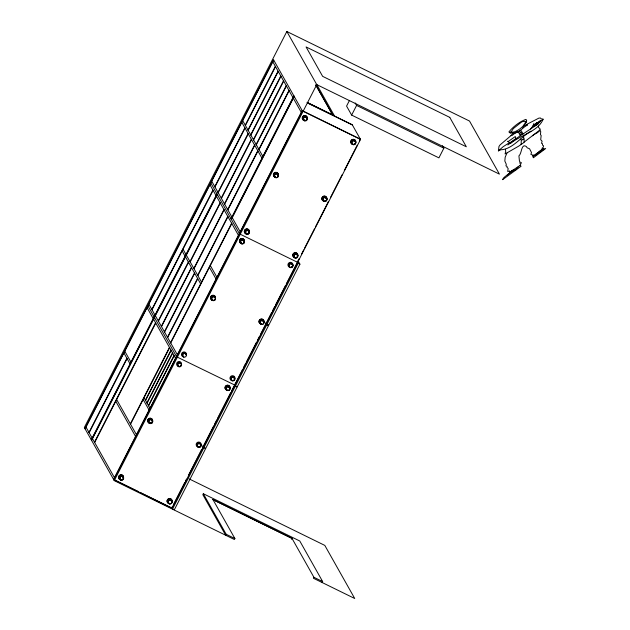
<?xml version="1.0" encoding="UTF-8"?>
<svg xmlns="http://www.w3.org/2000/svg" width="630" height="630" viewBox="0 0 630 630"><rect width="100%" height="100%" fill="white"/><g stroke="black" fill="none" stroke-linecap="round" stroke-linejoin="round"><path stroke-width="0.94" d="M526.467 120.732L525.963 121.653C523.735 126.756 518.703 130.308 513.615 132.182L511.001 135.615L500.157 144.829L498.999 146.396L498.401 150.885L500.417 149.814C512.607 149.452 520.915 136.726 530.972 131.127M523.475 136.954L524.152 138.852L524.081 142.419L518.781 146.089L505.087 153.972L505.717 151.271L505.417 149.318M507.859 144.955L510.426 143.065L507.52 141.285M513.182 133.143L513.521 133.316C517.017 132.536 523.932 129.032 523.892 125.858L524.081 124.89M530.562 129.04L532.822 126.142L533.909 123.519M510.402 143.569C520.018 135.285 538.453 131.505 543.178 119.07L541.107 118.857L540.54 118.023L538.918 118.094L523.892 125.858M506.93 153.106L505.181 157.177L504.827 161.044L506.284 164.249L505.969 165.871L507.087 166.399L506.882 167.139L508.15 168.462L507.709 171.486L509.812 171.021L509.363 171.667L510.686 171.604L520.112 165.375L521.412 162.571L519.797 163.233L520.041 161.847L519.466 161.201L518.915 155.893C521.994 153.444 521.128 142.971 526.357 146.522L527.168 147.798L529.554 148.767L531.507 152.562L530.877 154.381L532.137 154.862C532.547 155.728 534.665 154.035 532.61 156.161L541.524 150.271M518.584 166.533L516.568 168.777M286.839 31.5L316.756 84.601L499.433 174.148L469.515 121.047L286.839 31.5L84.341 427.518L114.266 480.619L234.399 539.516L234.895 538.548L212.964 499.622L291.981 538.359L313.913 577.285L322.647 581.561L322.15 582.529M84.932 428.565L273.522 59.748L302.345 110.904L360.517 139.419L171.935 508.237L113.754 479.721L302.345 110.904M85.113 428.888L273.704 60.071M245.251 125.173L275.349 66.315M245.432 125.496L275.53 66.638M88.98 432.424L126.898 358.273M151.838 309.488L212.924 190.032M214.775 186.669L244.873 127.819M89.161 432.747L127.079 358.596M152.027 309.81L213.105 190.355M214.956 186.992L245.054 128.142M247.976 130.001L278.066 71.143M248.157 130.323L278.247 71.466M91.248 439.772L216.972 193.89M91.429 440.094L217.153 194.213M218.004 192.402L248.094 133.544M218.185 192.725L248.283 133.867M91.61 440.417L217.334 194.536M250.693 134.828L280.791 75.97M250.874 135.151L280.972 76.293M94.492 442.205L155.571 322.749M94.673 442.528L155.752 323.072M158.256 320.867L188.354 262.009M221.232 198.127L251.323 139.269M158.437 321.19L188.535 262.34M221.414 198.45L251.504 139.592M190 261.623L220.098 202.766M190.189 261.946L220.28 203.088M253.41 139.655L283.508 80.797M253.599 139.978L283.689 81.12M161.327 326.324L191.425 267.474M161.516 326.647L191.607 267.797M224.461 203.852L254.552 145.002M224.642 204.183L254.733 145.325M256.134 144.483L286.225 85.625M256.315 144.805L286.414 85.948M193.835 268.427L223.934 209.577M194.024 268.758L224.115 209.9M164.406 331.782L194.505 272.932M164.588 332.112L194.686 273.255M227.682 209.585L257.78 150.727M227.871 209.908L257.961 151.05M258.851 149.31L288.95 90.452M259.032 149.633L289.131 90.775M197.678 275.239L227.769 216.381M197.859 275.562L227.95 216.704M167.478 337.239L197.576 278.389M167.667 337.57L197.757 278.712M230.997 218.783L293.856 95.847M231.178 219.106L294.045 96.169M231.36 219.429L294.226 96.492M170.549 342.681L231.627 223.225M170.73 343.003L231.809 223.548M130.355 423.864L169.454 347.39M130.536 424.187L169.635 347.713M145.388 400.144L170.974 350.091M145.569 400.467L171.163 350.414M146.908 402.846L172.502 352.792M147.089 403.168L172.683 353.123M148.428 405.547L174.022 355.501M148.617 405.87L174.203 355.824M114.266 480.619L316.756 84.601M349.461 100.438L346.571 106.092L351.642 115.093L438.913 157.87L443.859 148.192L442.473 145.735M351.642 115.093L356.596 105.415L355.21 102.958M171.935 508.237L172.644 506.173M173.534 504.425L184.677 482.627M185.574 480.887L186.464 479.139M188.693 474.784L201.624 449.497M202.514 447.757L213.657 425.959M214.546 424.21L216.775 419.856M217.673 418.107L230.596 392.821M231.493 391.08L242.637 369.282M243.526 367.534L245.755 363.179M246.653 361.431L256.457 342.255M257.347 340.507L259.576 336.152M260.474 334.404L271.617 312.606M272.507 310.866L274.735 306.503M275.625 304.762L285.437 285.579M286.327 283.831L299.258 258.552M301.486 254.189L303.715 249.827M304.605 248.086L314.417 228.903M315.307 227.162L328.238 201.876M330.466 197.513L342.058 174.849M344.287 170.486L357.218 145.199M359.447 140.837L360.336 139.096L302.164 110.581L113.573 479.398L138.254 491.495M203.892 447.733L205.632 448.584L174.352 509.764L172.604 508.906L203.892 447.733L202.939 446.048M204.041 447.442L235.321 386.261L237.069 387.119L205.782 448.292L204.041 447.442L203.088 445.756M267.553 323.97L268.498 325.647L237.211 386.828L235.47 385.969L266.75 324.789L265.805 323.111M298.037 260.82L299.927 264.175L268.648 325.356L266.899 324.497L298.187 263.324L297.234 261.639M203.317 493.723L202.828 494.692L225.674 535.232L226.17 534.264L203.317 493.723L299.793 541.012L322.647 581.561M291.485 539.327L291.981 538.359M313.913 577.285L313.425 578.253L354.729 598.5L324.804 545.399L189.157 478.902M513.481 169.62L512.182 171.289M498.401 150.885L503.228 146.656L509.56 142.601M524.089 142.136L539.871 130.008L540.249 129.087L538.619 127.528L538.39 126.087M512.135 170.62L509.961 172.817M533.767 125.843L537.114 122.504L532.822 126.142M510.686 171.604C508.922 174.589 503.055 176.935 502.606 179.66L521.081 166.265L520.112 165.375M534.933 125.85L540.556 120.944L533.996 126.205M539.28 121.629L539.784 121.141L535.752 123.874M536.658 124.819L539.965 121.834L537.658 123.386M536.335 154.358L542.091 150.003M537.13 153.334L541.02 150.113L543.28 148.916L545.659 148.554L533.374 157.76L533.051 157.138L534.24 155.429M536.461 154.137L538.075 152.547M525.751 122.149L525.381 122.464L524.861 121.228L521.837 121.811L513.332 128.583L511.741 130.985L512.033 131.946L510.709 131.757L510.135 132.331L510.883 133.095L513.615 132.182M539.871 130.008C539.13 132.733 534.287 133.757 532.358 135.781M522.459 128.331L527.594 124.85L524.892 125.575M510.095 172.518L514.151 169.919M510.536 172.029L514.419 169.659M508.19 141.545L515.293 136.529L515.875 138.624L510.072 142.711M510.379 142.994L517.994 137.293L538.548 123.708M534.744 155.634L543.706 149.349M507.252 174.951L512.552 171.124L516.08 169.659M539.532 121.385L543.06 119.637M542.855 149.68L540.201 150.83M517.915 131.473C515.671 131.591 512.017 136.545 511.001 135.615M525.184 123.315L526.373 122.488L526.57 121.432L526.617 120.117L525.822 119.393C519.9 121.519 513.245 126.567 508.898 131.922L509.985 132.922L510.749 132.828M515.529 132.922L518.403 132.016L520.348 135.836M519.624 130.938L521.112 130.56L523.128 134.056M511.402 132.229L512.103 132.371M500.417 149.814L499.85 149.412M356.596 105.415L443.859 148.192M307.078 102.328L332.64 114.857M307.259 102.651L352.217 124.685L360.517 139.419M307.448 102.973L352.398 125.008M297.659 262.363L239.479 233.84L210.656 182.684M298.187 263.324L299.927 264.175M266.75 324.789L268.498 325.647M212.475 499.417L292.288 538.548M226.17 534.264L234.895 538.548M140.018 492.361L171.746 507.914M540.005 130.512L540.76 131.686L540.414 134.536L541.162 135.497L540.697 139.71L542.091 141.175L541.532 143.364L542.406 143.553L542.509 145.12L543.556 145.798L543.241 147.255C540.619 149.318 542.54 147.893 543.28 148.916M520.506 139.136L521.293 140.301L521.112 144.435M317.04 84.956L334.672 116.251M315.843 85.042L332.829 115.18M315.772 84.948L332.931 115.392M272.814 61.811L292.966 97.587M293.336 98.233L301.266 112.321M242.715 120.669L262.875 156.445M241.825 122.409L261.978 158.185M211.727 181.267L231.887 217.043M232.25 217.689L240.188 231.777M209.948 184.755L216.074 195.631M216.444 196.284L238.408 235.258M265.954 322.82L266.899 324.497M210.325 265.561L216.925 277.271M209.436 267.309L216.035 279.011M183.007 249.212L185.984 254.489M186.346 255.134L201.529 282.082M182.117 250.953L185.094 256.229M185.456 256.882L200.639 283.823M234.525 384.292L235.47 385.969M234.612 384.977L176.62 356.785L147.79 305.629M148.869 304.211L154.996 315.087M155.366 315.732L177.329 354.714M147.089 307.692L153.216 318.575M153.578 319.221L175.542 358.202M124.811 351.257L130.946 362.132M123.921 352.997L130.048 363.872M144.049 397.766L149.956 408.248M143.16 399.507L149.066 409.988M116.652 399.546L136.442 434.676M115.763 401.294L135.552 436.417M171.659 507.229L172.604 508.906M86.003 427.148L92.138 438.023M92.5 438.677L114.463 477.65M149.089 421.99A1.638 1.614 -29.4 0 1 149.483 419.32A1.638 1.614 -29.4 0 1 151.814 420.659M152.145 420.966A1.638 1.614 -29.4 0 1 152.184 421.801M151.806 422.557A1.638 1.614 -29.4 0 1 151.476 422.832M151.098 423.021A1.638 1.614 -29.4 0 1 150.247 423.077M149.499 422.706A1.638 1.614 -29.4 0 1 149.223 422.391M148.963 421.596A1.638 1.614 -29.4 0 1 148.995 421.179M149.381 420.423A1.638 1.614 -29.4 0 1 149.704 420.147M150.507 419.871A1.638 1.614 -29.4 0 1 150.932 419.903M151.688 420.273A1.638 1.614 -29.4 0 1 151.964 420.588M150.956 423.116A2.512 2.473 -29.4 0 1 147.703 420.501A2.512 2.473 -29.4 0 1 151.515 418.643A2.512 2.473 -29.4 0 1 151.546 422.832M150.909 423.029A2.512 2.473 -29.4 0 1 147.648 420.415A2.512 2.473 -29.4 0 1 151.46 418.556A2.512 2.473 -29.4 0 1 151.499 422.738M180.723 363.888A1.638 1.614 -29.4 0 0 178.392 362.541A1.638 1.614 -29.4 0 0 177.999 365.211A1.638 1.614 -29.4 0 1 178.046 363.998M180.715 365.778A1.638 1.614 -29.4 0 1 180.385 366.061A2.512 2.473 -29.4 0 0 180.424 361.872A2.512 2.473 -29.4 0 0 176.605 363.731A2.512 2.473 -29.4 0 0 179.865 366.345M178.755 366.164A1.638 1.614 -29.4 0 1 178.132 365.613M178.29 363.652A1.638 1.614 -29.4 0 1 178.613 363.368M178.999 363.187A1.638 1.614 -29.4 0 1 179.841 363.124M180.589 363.494A1.638 1.614 -29.4 0 1 180.873 363.817M122.763 477.241A1.638 1.614 -29.4 0 0 120.432 475.902A1.638 1.614 -29.4 0 0 120.039 478.572A1.638 1.614 -29.4 0 1 120.653 476.729M122.748 479.139A1.638 1.614 -29.4 0 1 122.425 479.414A2.512 2.473 -29.4 0 0 122.456 475.225A2.512 2.473 -29.4 0 0 118.645 477.083A2.512 2.473 -29.4 0 0 121.905 479.698M120.795 479.524A1.638 1.614 -29.4 0 1 120.165 478.973M121.031 476.54A1.638 1.614 -29.4 0 1 122.283 476.619M122.629 476.855A1.638 1.614 -29.4 0 1 122.905 477.17M120.558 479.698A2.512 2.473 -29.4 0 1 118.684 476.571A2.512 2.473 -29.4 0 1 122.023 474.949A2.512 2.473 -29.4 0 1 123.315 478.351M197.568 445.749A1.638 1.614 -29.4 0 1 197.962 443.087A1.638 1.614 -29.4 0 1 200.293 444.426M200.623 444.733A1.638 1.614 -29.4 0 1 200.671 445.567M200.285 446.316A1.638 1.614 -29.4 0 1 199.962 446.599M197.521 445.78A1.638 1.614 -29.4 0 1 197.474 444.945M197.615 444.544A1.638 1.614 -29.4 0 1 199.812 443.803M200.167 444.04A1.638 1.614 -29.4 0 1 200.442 444.355M198.796 447.009A2.512 2.473 -29.4 0 1 196.269 443.843A2.512 2.473 -29.4 0 1 200.175 442.528A2.512 2.473 -29.4 0 1 200.025 446.591M226.477 388.978A1.638 1.614 -29.4 0 1 226.871 386.308A1.638 1.614 -29.4 0 1 229.202 387.655M229.194 389.545A1.638 1.614 -29.4 0 1 228.871 389.828M227.241 389.931A1.638 1.614 -29.4 0 1 226.887 389.702M226.43 389.001A1.638 1.614 -29.4 0 1 228.721 387.033M229.076 387.261A1.638 1.614 -29.4 0 1 229.351 387.576M227.052 390.19A2.512 2.473 -29.4 0 1 225.178 387.072A2.512 2.473 -29.4 0 1 228.517 385.45A2.512 2.473 -29.4 0 1 229.8 388.852M227.005 390.104A2.512 2.473 -29.4 0 1 225.13 386.977A2.512 2.473 -29.4 0 1 228.462 385.355A2.512 2.473 -29.4 0 1 229.753 388.765M246.117 232.927A1.638 1.614 -29.4 0 1 245.763 232.691M245.306 231.998A1.638 1.614 -29.4 0 1 246.354 229.942A1.638 1.614 -29.4 0 1 248.409 230.95M248.716 232.903A1.638 1.614 -29.4 0 1 248.472 233.257M248.149 233.533A1.638 1.614 -29.4 0 1 247.763 233.722M246.519 233.643A1.638 1.614 -29.4 0 1 246.173 233.407M245.889 233.092A1.638 1.614 -29.4 0 1 245.708 232.714M245.629 232.297A1.638 1.614 -29.4 0 1 246.046 231.131M246.377 230.848A1.638 1.614 -29.4 0 1 246.755 230.659M247.18 230.58A1.638 1.614 -29.4 0 1 248.354 230.974M248.63 231.289A1.638 1.614 -29.4 0 1 248.818 231.667M246.33 233.903A2.512 2.473 -29.4 0 1 244.534 230.58A2.512 2.473 -29.4 0 1 248.189 229.351A2.512 2.473 -29.4 0 1 248.716 233.1M248.22 233.533A2.512 2.473 -29.4 0 1 247.629 233.817M246.936 233.856A2.512 2.473 -29.4 0 1 244.306 231.328A2.512 2.473 -29.4 0 1 247.11 228.918A2.512 2.473 -29.4 0 1 249.252 231.864M214.602 297.305A1.638 1.614 -29.4 0 1 214.68 297.722M211.956 299.045A1.638 1.614 -29.4 0 1 211.987 296.612A1.638 1.614 -29.4 0 1 214.42 296.927M212.712 299.998A1.638 1.614 -29.4 0 1 212.562 297.202M212.948 297.021A1.638 1.614 -29.4 0 1 214.192 297.1M214.546 297.329A1.638 1.614 -29.4 0 1 214.822 297.651M213.822 300.179A2.512 2.473 -29.4 0 1 210.546 297.998A2.512 2.473 -29.4 0 1 213.57 295.399A2.512 2.473 -29.4 0 1 215.279 298.919M214.909 299.463A2.512 2.473 -29.4 0 1 214.413 299.888A2.512 2.473 -29.4 0 0 214.854 299.368M212.475 300.171A2.512 2.473 -29.4 0 1 210.601 297.045A2.512 2.473 -29.4 0 1 213.94 295.423A2.512 2.473 -29.4 0 1 215.224 298.833M351.926 142.782A1.638 1.614 -29.4 0 1 352.595 140.435A1.638 1.614 -29.4 0 1 354.855 141.356M355.162 143.317A1.638 1.614 -29.4 0 1 354.918 143.664M354.595 143.947A1.638 1.614 -29.4 0 1 354.21 144.136M352.611 143.821A1.638 1.614 -29.4 0 1 352.335 143.506M352.249 141.892A1.638 1.614 -29.4 0 1 353.202 141.073M354.446 141.151A1.638 1.614 -29.4 0 1 354.8 141.38M355.076 141.703A1.638 1.614 -29.4 0 1 355.257 142.081M355.533 142.971A2.512 2.473 -29.4 0 0 354.036 139.498A2.512 2.473 -29.4 0 0 350.815 141.616A2.512 2.473 -29.4 0 0 353.43 144.357A2.512 2.473 -29.4 0 1 350.745 141.742A2.512 2.473 -29.4 0 1 353.556 139.324A2.512 2.473 -29.4 0 1 355.698 142.27M288.886 265.34A1.638 1.614 -29.4 0 1 290.139 263.238A1.638 1.614 -29.4 0 1 292.068 264.71M289.343 266.041A1.638 1.614 -29.4 0 1 289.068 265.718M292.296 266.254A1.638 1.614 -29.4 0 1 292.052 266.608M291.729 266.884A1.638 1.614 -29.4 0 1 291.343 267.073M290.099 266.994A1.638 1.614 -29.4 0 1 289.753 266.758M289.469 266.443A1.638 1.614 -29.4 0 1 289.391 264.828M289.957 264.198A1.638 1.614 -29.4 0 1 290.336 264.009M291.186 263.954A1.638 1.614 -29.4 0 1 292.399 265.017M289.91 267.254A2.512 2.473 -29.4 0 1 288.312 263.537A2.512 2.473 -29.4 0 1 292.414 263.261A2.512 2.473 -29.4 0 1 291.21 267.167M230.919 378.701A1.638 1.614 -29.4 0 1 232.391 376.567A1.638 1.614 -29.4 0 1 234.069 378.488M231.383 379.394A1.638 1.614 -29.4 0 1 231.108 379.079M234.336 379.606A1.638 1.614 -29.4 0 1 234.092 379.961M233.769 380.244A1.638 1.614 -29.4 0 1 233.383 380.425M232.139 380.347A1.638 1.614 -29.4 0 1 231.785 380.118M231.509 379.795A1.638 1.614 -29.4 0 1 231.423 378.181M231.99 377.551A1.638 1.614 -29.4 0 1 232.375 377.37M233.218 377.307A1.638 1.614 -29.4 0 1 234.431 378.378M231.95 380.607A2.512 2.473 -29.4 0 1 230.084 377.488A2.512 2.473 -29.4 0 1 233.415 375.866A2.512 2.473 -29.4 0 1 234.707 379.268M234.336 379.811A2.512 2.473 -29.4 0 1 233.25 380.528M322.836 199.174A1.638 1.614 -29.4 0 1 323.883 197.127A1.638 1.614 -29.4 0 1 325.946 198.135M326.253 200.088A1.638 1.614 -29.4 0 1 326.009 200.442M325.3 200.907A1.638 1.614 -29.4 0 0 325.686 200.718A2.512 2.473 -29.4 0 1 325.159 201.001M324.056 200.828A1.638 1.614 -29.4 0 1 323.702 200.592M323.426 200.277A1.638 1.614 -29.4 0 1 323.245 199.899M323.166 199.482A1.638 1.614 -29.4 0 1 323.584 198.308M323.907 198.033A1.638 1.614 -29.4 0 1 324.293 197.844M325.537 197.922A1.638 1.614 -29.4 0 1 326.348 198.852M323.867 201.088A2.512 2.473 -29.4 0 1 321.993 197.962A2.512 2.473 -29.4 0 1 325.332 196.339A2.512 2.473 -29.4 0 1 326.623 199.749M323.82 201.001A2.512 2.473 -29.4 0 1 321.946 197.875A2.512 2.473 -29.4 0 1 325.277 196.253A2.512 2.473 -29.4 0 1 326.568 199.655M325.702 200.623A2.512 2.473 -29.4 0 1 325.111 200.915M240.865 242.274A1.638 1.614 -29.4 0 1 241.251 239.605A1.638 1.614 -29.4 0 1 243.589 240.943M241.621 243.227A1.638 1.614 -29.4 0 1 241.266 242.991M240.991 242.676A1.638 1.614 -29.4 0 1 240.904 241.062M241.148 240.707A1.638 1.614 -29.4 0 1 243.101 240.321M243.456 240.558A1.638 1.614 -29.4 0 1 243.731 240.873M242.085 243.526A2.512 2.473 -29.4 0 1 239.471 240.786A2.512 2.473 -29.4 0 1 242.692 238.675A2.512 2.473 -29.4 0 1 244.188 242.148M243.818 242.684A2.512 2.473 -29.4 0 1 243.322 243.117M241.384 243.4A2.512 2.473 -29.4 0 1 239.51 240.274A2.512 2.473 -29.4 0 1 242.841 238.652A2.512 2.473 -29.4 0 1 244.133 242.062M304.077 119.566A1.638 1.614 -29.4 0 1 303.723 119.33M303.266 118.637A1.638 1.614 -29.4 0 1 304.314 116.581A1.638 1.614 -29.4 0 1 306.369 117.589M306.676 119.55A1.638 1.614 -29.4 0 1 305.731 120.369M304.479 120.291A1.638 1.614 -29.4 0 1 304.132 120.054M303.857 119.739A1.638 1.614 -29.4 0 1 303.668 119.361M303.597 118.944A1.638 1.614 -29.4 0 1 304.014 117.771M304.337 117.495A1.638 1.614 -29.4 0 1 305.967 117.385M306.597 117.936A1.638 1.614 -29.4 0 1 306.779 118.314M304.298 120.55A2.512 2.473 -29.4 0 1 302.495 117.219A2.512 2.473 -29.4 0 1 306.148 115.991A2.512 2.473 -29.4 0 1 306.676 119.747A2.512 2.473 -29.4 0 0 306.999 119.117M306.18 120.172A2.512 2.473 -29.4 0 1 305.589 120.464M304.896 120.503A2.512 2.473 -29.4 0 1 302.266 117.975A2.512 2.473 -29.4 0 1 305.077 115.558A2.512 2.473 -29.4 0 1 307.219 118.503M260.434 322.812A1.638 1.614 -29.4 0 1 260.828 320.142A1.638 1.614 -29.4 0 1 263.159 321.489M261.19 323.765A1.638 1.614 -29.4 0 1 260.844 323.536M260.56 323.214A1.638 1.614 -29.4 0 1 261.23 320.867A1.638 1.614 -29.4 0 1 263.49 321.796M261.009 324.025A2.512 2.473 -29.4 0 1 259.135 320.906A2.512 2.473 -29.4 0 1 262.466 319.284A2.512 2.473 -29.4 0 1 263.757 322.686M260.954 323.938A2.512 2.473 -29.4 0 1 259.08 320.812A2.512 2.473 -29.4 0 1 262.419 319.19A2.512 2.473 -29.4 0 1 263.71 322.599M275.168 176.345A1.638 1.614 -29.4 0 1 274.814 176.109M274.357 175.416A1.638 1.614 -29.4 0 1 275.405 173.36A1.638 1.614 -29.4 0 1 277.46 174.368M277.909 175.92A1.638 1.614 -29.4 0 1 277.531 176.676M275.57 177.061A1.638 1.614 -29.4 0 1 275.223 176.825M274.948 176.51A1.638 1.614 -29.4 0 1 274.759 176.132M274.719 175.297A1.638 1.614 -29.4 0 1 277.058 174.156M277.413 174.392A1.638 1.614 -29.4 0 1 277.688 174.707M275.389 177.321A2.512 2.473 -29.4 0 1 273.68 173.793A2.512 2.473 -29.4 0 1 277.586 173.022A2.512 2.473 -29.4 0 1 277.271 176.951M275.334 177.235A2.512 2.473 -29.4 0 1 273.538 173.904A2.512 2.473 -29.4 0 1 277.184 172.675A2.512 2.473 -29.4 0 1 277.72 176.431M182.897 355.627A1.638 1.614 -29.4 0 1 183.291 352.957A1.638 1.614 -29.4 0 1 185.622 354.304M183.661 356.58A1.638 1.614 -29.4 0 1 183.306 356.352M183.031 356.029A1.638 1.614 -29.4 0 1 182.944 354.422M183.188 354.068A1.638 1.614 -29.4 0 1 185.141 353.682M185.496 353.91A1.638 1.614 -29.4 0 1 185.771 354.233M183.472 356.848A2.512 2.473 -29.4 0 1 181.597 353.721A2.512 2.473 -29.4 0 1 184.936 352.099A2.512 2.473 -29.4 0 1 186.22 355.501M293.966 256.134A1.638 1.614 -29.4 0 1 294.635 253.788A1.638 1.614 -29.4 0 1 296.887 254.717M297.195 256.67A1.638 1.614 -29.4 0 1 296.958 257.024M296.628 257.3A1.638 1.614 -29.4 0 1 295.824 257.575M294.651 257.174A1.638 1.614 -29.4 0 1 294.375 256.859M294.147 255.646A1.638 1.614 -29.4 0 1 295.242 254.425M296.486 254.504A1.638 1.614 -29.4 0 1 296.84 254.74M297.116 255.055A1.638 1.614 -29.4 0 1 297.297 255.434M296.698 257.3A2.512 2.473 -29.4 0 1 292.895 255.827A2.512 2.473 -29.4 0 1 295.643 252.772A2.512 2.473 -29.4 0 1 297.565 256.331M295.415 257.623A2.512 2.473 -29.4 0 1 292.785 255.095A2.512 2.473 -29.4 0 1 295.596 252.677A2.512 2.473 -29.4 0 1 297.738 255.63M295.202 257.946A2.079 2.04 -29.4 0 1 293.745 255.449A2.079 2.04 -29.4 0 1 296.281 253.969A2.079 2.04 -29.4 0 1 297.738 256.465M297.533 256.961A2.079 2.04 -29.4 0 1 295.738 258.009M168.517 502.338A1.638 1.614 -29.4 0 1 168.911 499.669A1.638 1.614 -29.4 0 1 171.242 501.008M169.273 503.291A1.638 1.614 -29.4 0 1 168.927 503.055M168.462 502.362A1.638 1.614 -29.4 0 1 169.517 500.307A1.638 1.614 -29.4 0 1 171.573 501.315M169.092 503.551A2.512 2.473 -29.4 0 1 167.218 500.425A2.512 2.473 -29.4 0 1 170.549 498.802A2.512 2.473 -29.4 0 1 171.84 502.212M169.037 503.457A2.512 2.473 -29.4 0 1 167.171 500.338A2.512 2.473 -29.4 0 1 170.502 498.716A2.512 2.473 -29.4 0 1 171.793 502.118M171.478 503.268A2.079 2.04 -29.4 0 1 168.076 502.559A2.079 2.04 -29.4 0 1 170.202 499.795A2.079 2.04 -29.4 0 1 171.809 502.842M518.923 131.725L519.955 131.087L518.923 131.725M519.986 133.017L521.018 132.387L519.986 133.017M520.845 134.513L522.12 133.741L520.845 134.513M522.002 139.868L523.278 139.104L522.002 139.868M449.757 117.377L306.062 46.935L322.639 76.348L466.334 146.79L449.757 117.377M150.05 423.478A2.079 2.04 -29.4 0 0 152.594 420.934A2.079 2.04 -29.4 0 0 149.129 420.06A2.079 2.04 -29.4 0 0 150.05 423.478M150.097 423.565A2.079 2.04 -29.4 0 0 152.641 421.021A2.079 2.04 -29.4 0 0 149.184 420.147A2.079 2.04 -29.4 0 0 150.097 423.565M179.007 366.794A2.079 2.04 -29.4 0 0 181.55 364.25A2.079 2.04 -29.4 0 0 178.093 363.376A2.079 2.04 -29.4 0 0 179.007 366.794M120.999 480.06A2.079 2.04 -29.4 0 0 123.535 477.516A2.079 2.04 -29.4 0 0 120.078 476.642A2.079 2.04 -29.4 0 0 120.999 480.06M121.047 480.147A2.079 2.04 -29.4 0 0 123.59 477.603A2.079 2.04 -29.4 0 0 120.133 476.729A2.079 2.04 -29.4 0 0 121.047 480.147M198.529 447.237A2.079 2.04 -29.4 0 0 201.072 444.701A2.079 2.04 -29.4 0 0 197.615 443.827A2.079 2.04 -29.4 0 0 198.529 447.237M198.584 447.331A2.079 2.04 -29.4 0 0 201.12 444.788A2.079 2.04 -29.4 0 0 197.662 443.914A2.079 2.04 -29.4 0 0 198.584 447.331M227.438 390.466A2.079 2.04 -29.4 0 0 229.982 387.923A2.079 2.04 -29.4 0 0 226.524 387.048A2.079 2.04 -29.4 0 0 227.438 390.466M227.493 390.553A2.079 2.04 -29.4 0 0 230.029 388.017A2.079 2.04 -29.4 0 0 226.572 387.143A2.079 2.04 -29.4 0 0 227.493 390.553M246.724 234.179A2.079 2.04 -29.4 0 0 249.259 231.635A2.079 2.04 -29.4 0 0 245.802 230.761A2.079 2.04 -29.4 0 0 246.724 234.179M246.771 234.266A2.079 2.04 -29.4 0 0 249.315 231.73A2.079 2.04 -29.4 0 0 245.857 230.848A2.079 2.04 -29.4 0 0 246.771 234.266M212.909 300.534A2.079 2.04 -29.4 0 0 215.452 297.998A2.079 2.04 -29.4 0 0 211.995 297.116A2.079 2.04 -29.4 0 0 212.909 300.534M212.964 300.628A2.079 2.04 -29.4 0 0 215.507 298.084A2.079 2.04 -29.4 0 0 212.042 297.21A2.079 2.04 -29.4 0 0 212.964 300.628M353.162 144.585A2.079 2.04 -29.4 0 0 355.706 142.049A2.079 2.04 -29.4 0 0 352.249 141.167A2.079 2.04 -29.4 0 0 353.162 144.585M353.217 144.679A2.079 2.04 -29.4 0 0 355.753 142.136A2.079 2.04 -29.4 0 0 352.296 141.262A2.079 2.04 -29.4 0 0 353.217 144.679M290.304 267.53A2.079 2.04 -29.4 0 0 292.84 264.986A2.079 2.04 -29.4 0 0 289.383 264.112A2.079 2.04 -29.4 0 0 290.304 267.53M290.351 267.616A2.079 2.04 -29.4 0 0 292.895 265.072A2.079 2.04 -29.4 0 0 289.438 264.198A2.079 2.04 -29.4 0 0 290.351 267.616M232.336 380.882A2.079 2.04 -29.4 0 0 234.88 378.339A2.079 2.04 -29.4 0 0 231.423 377.464A2.079 2.04 -29.4 0 0 232.336 380.882M324.253 201.364A2.079 2.04 -29.4 0 0 326.797 198.82A2.079 2.04 -29.4 0 0 323.34 197.946A2.079 2.04 -29.4 0 0 324.253 201.364M324.308 201.45A2.079 2.04 -29.4 0 0 326.844 198.907A2.079 2.04 -29.4 0 0 323.387 198.033A2.079 2.04 -29.4 0 0 324.308 201.45M241.818 243.763A2.079 2.04 -29.4 0 0 244.361 241.219A2.079 2.04 -29.4 0 0 240.904 240.345A2.079 2.04 -29.4 0 0 241.818 243.763M241.873 243.849A2.079 2.04 -29.4 0 0 244.409 241.314A2.079 2.04 -29.4 0 0 240.951 240.432A2.079 2.04 -29.4 0 0 241.873 243.849M304.731 120.913A2.079 2.04 -29.4 0 0 307.275 118.369A2.079 2.04 -29.4 0 0 303.817 117.495A2.079 2.04 -29.4 0 0 304.731 120.913M261.395 324.3A2.079 2.04 -29.4 0 0 263.931 321.757A2.079 2.04 -29.4 0 0 260.474 320.883A2.079 2.04 -29.4 0 0 261.395 324.3M261.442 324.395A2.079 2.04 -29.4 0 0 263.986 321.851A2.079 2.04 -29.4 0 0 260.529 320.977A2.079 2.04 -29.4 0 0 261.442 324.395M275.775 177.597A2.079 2.04 -29.4 0 0 278.318 175.053A2.079 2.04 -29.4 0 0 274.861 174.179A2.079 2.04 -29.4 0 0 275.775 177.597M275.822 177.684A2.079 2.04 -29.4 0 0 278.365 175.148A2.079 2.04 -29.4 0 0 274.908 174.266A2.079 2.04 -29.4 0 0 275.822 177.684M183.858 357.115A2.079 2.04 -29.4 0 0 186.401 354.58A2.079 2.04 -29.4 0 0 182.944 353.698A2.079 2.04 -29.4 0 0 183.858 357.115M295.25 258.032A2.079 2.04 -29.4 0 0 297.793 255.496A2.079 2.04 -29.4 0 0 294.336 254.614A2.079 2.04 -29.4 0 0 295.25 258.032M169.525 503.913A2.079 2.04 -29.4 0 0 172.069 501.37A2.079 2.04 -29.4 0 0 168.612 500.496A2.079 2.04 -29.4 0 0 169.525 503.913"/></g></svg>
